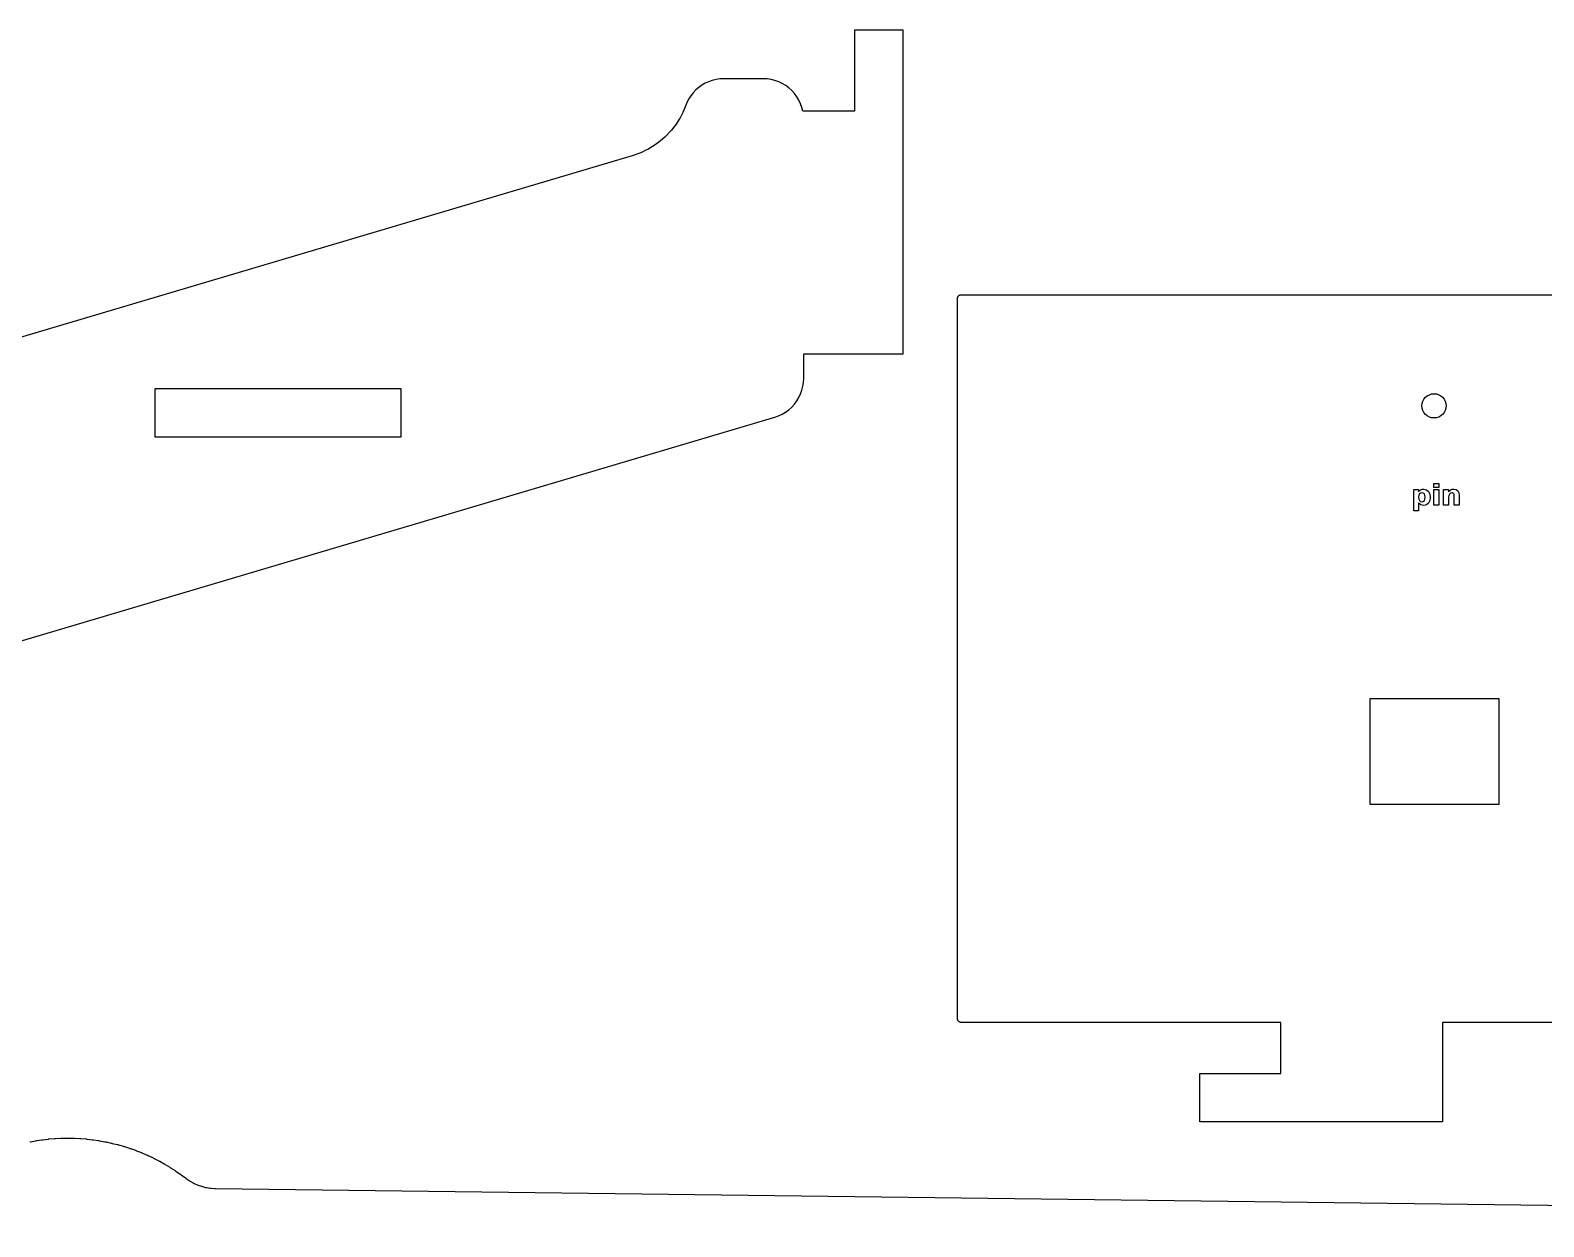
# Model space of a CAD drawing. Header units: millimetres. Extents: x 25 to 875, y 25 to 565.
# Drawn here: x 290.4 to 477.5, y 417 to 565 of the extents above; entities that cross this region are included whole.
import ezdxf

# ---------------------------------------------------------------- set-up
doc = ezdxf.new("R2010")
doc.units = ezdxf.units.MM
doc.layers.add('CUT', color=1, linetype='Continuous')
doc.layers.add('ENGRAVE', color=5, linetype='Continuous')

msp = doc.modelspace()

# ---------------------------------------------------------------- linework, layer by layer
at = {"layer": 'CUT'}
for points in [[(89.05, 430.04), (382.42, 517.16), (382.89, 517.32), (383.33, 517.53), (383.76, 517.78), (384.15, 518.08), (384.52, 518.41), (384.85, 518.77), (385.15, 519.16), (385.4, 519.59), (385.61, 520.03), (385.78, 520.5), (385.9, 520.97), (385.97, 521.46), (386, 521.95), (386, 525), (392.3, 525), (398.3, 525), (398.3, 565), (392.3, 565), (392.3, 555), (392.3, 555), (385.9, 555), (385.78, 555.45), (385.62, 555.91), (385.41, 556.36), (385.16, 556.78), (384.86, 557.17), (384.53, 557.54), (384.17, 557.87), (383.78, 558.16), (383.36, 558.41), (382.91, 558.62), (382.45, 558.78), (381.97, 558.9), (381.49, 558.98), (381, 559), (376.11, 559), (375.64, 558.98), (375.16, 558.91), (374.7, 558.8), (374.25, 558.64), (373.82, 558.44), (373.41, 558.21), (373.02, 557.93), (372.66, 557.62), (372.33, 557.28), (372.04, 556.9), (371.78, 556.5), (371.56, 556.08), (371.45, 555.81), (371.45, 555.81), (371.14, 555.04), (371.04, 554.82), (370.72, 554.19), (370.6, 553.99), (370.22, 553.39), (370.08, 553.19), (369.64, 552.63), (369.48, 552.46), (368.99, 551.94), (368.82, 551.78), (368.29, 551.31), (368.1, 551.16), (367.52, 550.75), (367.32, 550.62), (366.71, 550.26), (366.5, 550.16), (365.85, 549.86), (365.63, 549.77), (364.91, 549.52), (364.79, 549.48), (55.57, 457.65)], [(635, 442.3), (465, 442.3), (465, 436), (465, 430), (435, 430), (435, 436), (445, 436), (445, 436), (445, 442.3), (405.5, 442.3), (405.45, 442.3), (405.4, 442.31), (405.35, 442.32), (405.31, 442.34), (405.26, 442.36), (405.22, 442.38), (405.18, 442.41), (405.15, 442.45), (405.11, 442.48), (405.08, 442.52), (405.06, 442.56), (405.04, 442.61), (405.02, 442.65), (405.01, 442.7), (405, 442.75), (405, 442.8), (405, 531.8), (405, 531.85), (405.01, 531.9), (405.02, 531.95), (405.04, 531.99), (405.06, 532.04), (405.08, 532.08), (405.11, 532.12), (405.15, 532.15), (405.18, 532.19), (405.22, 532.22), (405.26, 532.24), (405.31, 532.26), (405.35, 532.28), (405.4, 532.29), (405.45, 532.3), (405.5, 532.3), (544.5, 532.3)], [(290.34, 427.54), (290.39, 427.55), (291.02, 427.67), (291.06, 427.67), (291.11, 427.68), (291.16, 427.69), (291.79, 427.78), (291.84, 427.79), (291.89, 427.8), (291.94, 427.8), (292.57, 427.88), (292.62, 427.88), (292.67, 427.89), (292.72, 427.89), (293.36, 427.94), (293.4, 427.95), (293.45, 427.95), (293.5, 427.95), (294.14, 427.98), (294.19, 427.98), (294.24, 427.99), (294.29, 427.99), (294.92, 428), (294.97, 428), (295.02, 428), (295.07, 428), (295.71, 427.99), (295.76, 427.99), (295.81, 427.98), (295.86, 427.98), (296.49, 427.95), (296.54, 427.95), (296.59, 427.95), (296.64, 427.94), (297.28, 427.89), (297.33, 427.89), (297.37, 427.88), (297.42, 427.88), (298.06, 427.8), (298.11, 427.8), (298.16, 427.79), (298.2, 427.78), (298.83, 427.69), (298.88, 427.68), (298.93, 427.67), (298.98, 427.67), (299.61, 427.55), (299.66, 427.54), (299.7, 427.53), (299.75, 427.52), (300.38, 427.39), (300.42, 427.38), (300.47, 427.37), (300.52, 427.35), (301.14, 427.2), (301.19, 427.19), (301.23, 427.17), (301.28, 427.16), (301.89, 426.99), (301.94, 426.97), (301.99, 426.96), (302.04, 426.94), (302.64, 426.75), (302.69, 426.73), (302.74, 426.72), (302.78, 426.7), (303.38, 426.49), (303.43, 426.47), (303.47, 426.45), (303.52, 426.43), (304.11, 426.2), (304.16, 426.18), (304.2, 426.16), (304.25, 426.14), (304.84, 425.89), (304.88, 425.87), (304.93, 425.85), (304.97, 425.83), (305.55, 425.56), (305.59, 425.53), (305.63, 425.51), (305.68, 425.49), (306.25, 425.2), (306.29, 425.18), (306.33, 425.15), (306.38, 425.13), (306.93, 424.82), (306.98, 424.8), (307.02, 424.77), (307.06, 424.75), (307.61, 424.42), (307.65, 424.39), (307.69, 424.37), (307.73, 424.34), (308.27, 423.99), (308.31, 423.97), (308.35, 423.94), (308.39, 423.91), (308.92, 423.55), (308.96, 423.52), (309, 423.49), (309.04, 423.46), (309.55, 423.08), (309.59, 423.05), (309.62, 423.03), (309.67, 422.99), (310.04, 422.74), (310.16, 422.66), (310.51, 422.46), (310.64, 422.4), (311.01, 422.23), (311.14, 422.17), (311.53, 422.04), (311.66, 422), (312.06, 421.9), (312.2, 421.88), (312.61, 421.81), (312.74, 421.8), (313.19, 421.77), (313.26, 421.77), (692.04, 417.04)]]:
    msp.add_lwpolyline(points, dxfattribs=at)
for points in [[(305.8, 520.7), (336.2, 520.7), (336.2, 514.7), (305.8, 514.7), (305.8, 520.7)], [(472, 482.3), (456, 482.3), (456, 469.3), (472, 469.3), (472, 482.3)]]:
    msp.add_lwpolyline(points, close=True, dxfattribs=at)
msp.add_circle((463.94, 518.55), 1.5, dxfattribs=at)
at = {"layer": 'ENGRAVE'}
for points in [[(462.03, 506.57), (462.03, 505.56), (461.42, 505.56), (461.42, 508.2), (462.03, 508.2), (462.03, 507.92), (462.16, 508.07), (462.31, 508.17), (462.47, 508.23), (462.66, 508.25), (462.99, 508.18), (463.24, 507.97), (463.41, 507.65), (463.47, 507.25), (463.41, 506.84), (463.24, 506.52), (462.99, 506.31), (462.66, 506.24), (462.47, 506.26), (462.31, 506.32), (462.16, 506.42), (462.03, 506.57)], [(462.44, 507.81), (462.26, 507.77), (462.13, 507.66), (462.06, 507.49), (462.03, 507.25), (462.06, 507.01), (462.13, 506.83), (462.26, 506.72), (462.44, 506.68), (462.61, 506.72), (462.74, 506.83), (462.81, 507), (462.84, 507.25), (462.81, 507.49), (462.74, 507.66), (462.61, 507.77), (462.44, 507.81)], [(467.05, 507.46), (467.05, 506.29), (466.43, 506.29), (466.43, 506.48), (466.43, 507.18), (466.43, 507.39), (466.42, 507.52), (466.41, 507.61), (466.38, 507.66), (466.34, 507.72), (466.28, 507.76), (466.22, 507.78), (466.14, 507.79), (465.97, 507.75), (465.84, 507.64), (465.76, 507.46), (465.73, 507.23), (465.73, 506.29), (465.12, 506.29), (465.12, 508.2), (465.73, 508.2), (465.73, 507.92), (465.88, 508.07), (466.03, 508.17), (466.19, 508.23), (466.37, 508.25), (466.66, 508.2), (466.87, 508.05), (467, 507.8), (467.05, 507.46)]]:
    msp.add_lwpolyline(points, close=True, dxfattribs=at)
for points in [[(463.92, 508.95), (464.53, 508.95), (464.53, 508.45), (463.92, 508.45), (463.92, 508.95)], [(463.92, 508.2), (464.53, 508.2), (464.53, 506.29), (463.92, 506.29), (463.92, 508.2)]]:
    msp.add_lwpolyline(points, dxfattribs=at)

doc.saveas('drawing.dxf')
